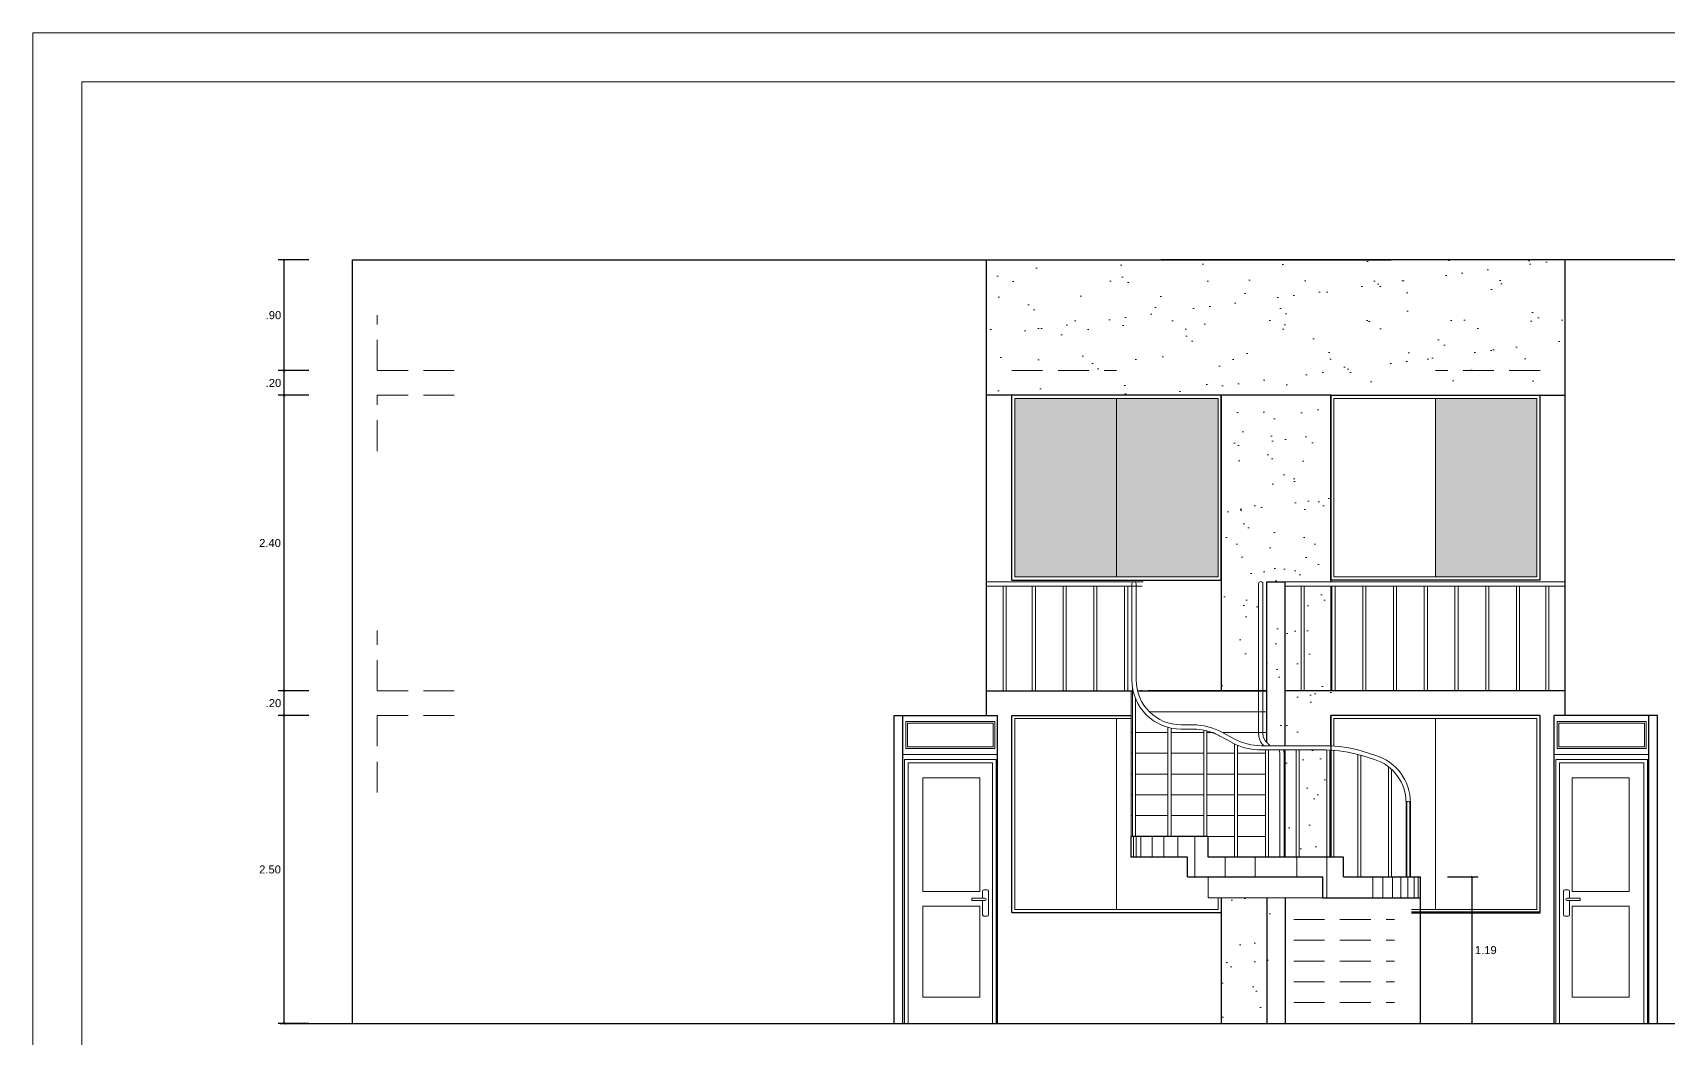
# Model space of a CAD drawing. Header units: millimetres. Extents: x 2033 to 2295, y 1536 to 1691.
# Drawn here: x 2274.78 to 2288.07, y 1590.29 to 1598.45 of the extents above; entities that cross this region are included whole.
import ezdxf

# ---------------------------------------------------------------- set-up
doc = ezdxf.new("R2010")
doc.units = ezdxf.units.MM
doc.linetypes.add('RAYITAS', pattern=[0.375, 0.25, -0.125])
doc.layers.get('Defpoints').update_dxf_attribs({"color": 164})
for name, color, linetype, lineweight in [('cotas', 251, 'Continuous', 15), ('cut wood', 26, 'Continuous', 20), ('Detalles', 245, 'Continuous', 13), ('muro bajo', 61, 'Continuous', 30), ('muroalto', 12, 'Continuous', 50), ('murolejos', 73, 'Continuous', 18), ('MUROS BAJOS', 80, 'Continuous', 25), ('Puertas y ventanas', 163, 'Continuous', 5), ('Texturas', 8, 'Continuous', 0)]:
    doc.layers.add(name, color=color, linetype=linetype, lineweight=lineweight)
doc.styles.get("Standard").update_dxf_attribs({"font": 'arial.ttf'})
doc.dimstyles.new('Aritek', dxfattribs={"dimtxt": 0.065, "dimasz": 0.02, "dimexe": 0.05, "dimexo": 0.15, "dimgap": 0.03, "dimtad": 2, "dimtih": 1, "dimtoh": 1, "dimzin": 4, "dimdsep": 46, "dimtxsty": 'Standard', "dimblk": 'ARCHTICK', "dimcen": 0.1, "dimclrt": 7, "dimadec": 0, "dimazin": 0, "dimtfac": 1, "dimtmove": 2, "dimatfit": 1, "dimldrblk": 'DOTSMALL', "dimfxl": 0.2, "dimfxlon": 1, "dimarcsym": 0})

# ---------------------------------------------------------------- blocks, each defined once
blk = doc.blocks.new('_ArchTick')
at = {"color": 0, "linetype": 'ByBlock', "const_width": 0.15}
blk.add_lwpolyline([(-0.5, -0.5), (0.5, 0.5)], dxfattribs=at)
blk = doc.blocks.new('*D538')
at = {"layer": 'cotas', "color": 0, "linetype": 'Continuous', "lineweight": -2, "transparency": 16777216}
for p, q in [((2277.027, 1592.911), (2276.777, 1592.911)), ((2276.827, 1590.411), (2276.827, 1592.911)), ((2277.027, 1590.411), (2276.777, 1590.411))]:
    blk.add_line(p, q, dxfattribs=at)
at = {"layer": 'Defpoints', "color": 0, "linetype": 'Continuous', "transparency": 16777216}
for p in [(2276.827, 1592.911), (2277.583, 1592.911), (2277.383, 1590.411)]:
    blk.add_point(p, dxfattribs=at)
at = {"layer": 'cotas', "color": 0, "linetype": 'Continuous', "lineweight": -2, "transparency": 16777216, "xscale": 0.02, "yscale": 0.02, "zscale": 0.02}
for p, rotation in [((2276.827, 1592.911), 90), ((2276.827, 1590.411), 270)]:
    blk.add_blockref('_ArchTick', p, dxfattribs=dict(at, rotation=rotation))
at = {"layer": 'cotas', "color": 7, "linetype": 'Continuous', "transparency": 16777216, "insert": (2276.712, 1591.661), "char_height": 0.065, "attachment_point": 5}
blk.add_mtext('2.50', dxfattribs=at)
blk = doc.blocks.new('_DotSmall')
at = {"color": 0, "linetype": 'ByBlock', "const_width": 0.5}
blk.add_lwpolyline([(-0.0625, 0, 1), (0.0625, 0, 1)], format="xyb", close=True, dxfattribs=at)
blk = doc.blocks.new('*D539')
at = {"layer": 'cotas', "color": 0, "linetype": 'Continuous', "lineweight": -2, "transparency": 16777216}
for p, q in [((2277.027, 1593.111), (2276.777, 1593.111)), ((2276.827, 1592.911), (2276.827, 1593.111)), ((2277.027, 1592.911), (2276.777, 1592.911))]:
    blk.add_line(p, q, dxfattribs=at)
at = {"layer": 'Defpoints', "color": 0, "linetype": 'Continuous', "transparency": 16777216}
for p in [(2276.827, 1593.111), (2277.583, 1593.111), (2277.583, 1592.911)]:
    blk.add_point(p, dxfattribs=at)
at = {"layer": 'cotas', "color": 0, "linetype": 'Continuous', "lineweight": -2, "transparency": 16777216, "xscale": 0.02, "yscale": 0.02, "zscale": 0.02}
for p, rotation in [((2276.827, 1593.111), 90), ((2276.827, 1592.911), 270)]:
    blk.add_blockref('_ArchTick', p, dxfattribs=dict(at, rotation=rotation))
at = {"layer": 'cotas', "color": 7, "linetype": 'Continuous', "transparency": 16777216, "insert": (2276.74, 1593.011), "char_height": 0.065, "attachment_point": 5}
blk.add_mtext('.20', dxfattribs=at)
blk = doc.blocks.new('*D540')
at = {"layer": 'cotas', "color": 0, "linetype": 'Continuous', "lineweight": -2, "transparency": 16777216}
for p, q in [((2277.027, 1595.511), (2276.777, 1595.511)), ((2276.827, 1593.111), (2276.827, 1595.511)), ((2277.027, 1593.111), (2276.777, 1593.111))]:
    blk.add_line(p, q, dxfattribs=at)
at = {"layer": 'Defpoints', "color": 0, "linetype": 'Continuous', "transparency": 16777216}
for p in [(2276.827, 1595.511), (2277.583, 1595.511), (2277.583, 1593.111)]:
    blk.add_point(p, dxfattribs=at)
at = {"layer": 'cotas', "color": 0, "linetype": 'Continuous', "lineweight": -2, "transparency": 16777216, "xscale": 0.02, "yscale": 0.02, "zscale": 0.02}
for p, rotation in [((2276.827, 1595.511), 90), ((2276.827, 1593.111), 270)]:
    blk.add_blockref('_ArchTick', p, dxfattribs=dict(at, rotation=rotation))
at = {"layer": 'cotas', "color": 7, "linetype": 'Continuous', "transparency": 16777216, "insert": (2276.712, 1594.311), "char_height": 0.065, "attachment_point": 5}
blk.add_mtext('2.40', dxfattribs=at)
blk = doc.blocks.new('*D541')
at = {"layer": 'cotas', "color": 0, "linetype": 'Continuous', "lineweight": -2, "transparency": 16777216}
for p, q in [((2277.027, 1595.711), (2276.777, 1595.711)), ((2276.827, 1595.511), (2276.827, 1595.711)), ((2277.027, 1595.511), (2276.777, 1595.511))]:
    blk.add_line(p, q, dxfattribs=at)
at = {"layer": 'Defpoints', "color": 0, "linetype": 'Continuous', "transparency": 16777216}
for p in [(2276.827, 1595.711), (2277.583, 1595.711), (2277.583, 1595.511)]:
    blk.add_point(p, dxfattribs=at)
at = {"layer": 'cotas', "color": 0, "linetype": 'Continuous', "lineweight": -2, "transparency": 16777216, "xscale": 0.02, "yscale": 0.02, "zscale": 0.02}
for p, rotation in [((2276.827, 1595.711), 90), ((2276.827, 1595.511), 270)]:
    blk.add_blockref('_ArchTick', p, dxfattribs=dict(at, rotation=rotation))
at = {"layer": 'cotas', "color": 7, "linetype": 'Continuous', "transparency": 16777216, "insert": (2276.74, 1595.611), "char_height": 0.065, "attachment_point": 5}
blk.add_mtext('.20', dxfattribs=at)
blk = doc.blocks.new('*D542')
at = {"layer": 'cotas', "color": 0, "linetype": 'Continuous', "lineweight": -2, "transparency": 16777216}
for p, q in [((2277.027, 1596.611), (2276.777, 1596.611)), ((2276.827, 1595.711), (2276.827, 1596.611)), ((2277.027, 1595.711), (2276.777, 1595.711))]:
    blk.add_line(p, q, dxfattribs=at)
at = {"layer": 'Defpoints', "color": 0, "linetype": 'Continuous', "transparency": 16777216}
for p in [(2276.827, 1596.611), (2277.383, 1596.611), (2277.583, 1595.711)]:
    blk.add_point(p, dxfattribs=at)
at = {"layer": 'cotas', "color": 0, "linetype": 'Continuous', "lineweight": -2, "transparency": 16777216, "xscale": 0.02, "yscale": 0.02, "zscale": 0.02}
for p, rotation in [((2276.827, 1596.611), 90), ((2276.827, 1595.711), 270)]:
    blk.add_blockref('_ArchTick', p, dxfattribs=dict(at, rotation=rotation))
at = {"layer": 'cotas', "color": 7, "linetype": 'Continuous', "transparency": 16777216, "insert": (2276.74, 1596.161), "char_height": 0.065, "attachment_point": 5}
blk.add_mtext('.90', dxfattribs=at)
blk = doc.blocks.new('*D543')
at = {"layer": 'cotas', "color": 0, "linetype": 'Continuous', "lineweight": -2, "transparency": 16777216}
for p, q in [((2286.276, 1591.601), (2286.526, 1591.601)), ((2286.476, 1590.411), (2286.476, 1591.601)), ((2286.276, 1590.411), (2286.526, 1590.411))]:
    blk.add_line(p, q, dxfattribs=at)
at = {"layer": 'Defpoints', "color": 0, "linetype": 'Continuous', "transparency": 16777216}
for p in [(2285.983, 1591.601), (2286.476, 1591.601), (2285.983, 1590.411)]:
    blk.add_point(p, dxfattribs=at)
at = {"layer": 'cotas', "color": 0, "linetype": 'Continuous', "lineweight": -2, "transparency": 16777216, "xscale": 0.02, "yscale": 0.02, "zscale": 0.02}
for p, rotation in [((2286.476, 1591.601), 90), ((2286.476, 1590.411), 270)]:
    blk.add_blockref('_ArchTick', p, dxfattribs=dict(at, rotation=rotation))
at = {"layer": 'cotas', "color": 7, "linetype": 'Continuous', "transparency": 16777216, "insert": (2286.588, 1591.006), "char_height": 0.065, "attachment_point": 5}
blk.add_mtext('1.19', dxfattribs=at)

msp = doc.modelspace()

# ---------------------------------------------------------------- hatches: boundary and pattern name
at = {"layer": 'Detalles', "linetype": 'Continuous'}
h = msp.add_hatch(color=256, dxfattribs=at)
h.dxf.hatch_style = 1
h.set_gradient(color1=(127, 191, 255), one_color=1, tint=1, name='CYLINDER')
h.paths.add_polyline_path([(2283.588, 1595.486), (2284.413, 1595.486), (2284.413, 1594.036), (2283.588, 1594.036)])
h.paths.add_polyline_path([(2282.763, 1595.486), (2283.588, 1595.486), (2283.588, 1594.036), (2282.763, 1594.036)])
h = msp.add_hatch(color=256, dxfattribs=at)
h.dxf.hatch_style = 1
h.set_gradient(color1=(127, 191, 255), one_color=1, tint=1, name='CYLINDER')
h.paths.add_polyline_path([(2285.353, 1594.036), (2286.178, 1594.036), (2286.178, 1595.486), (2285.353, 1595.486)], flags=17)
h.paths.add_polyline_path([(2287.003, 1595.486), (2285.353, 1595.486), (2285.353, 1594.036), (2287.003, 1594.036)])
at = {"layer": 'Texturas', "linetype": 'Continuous'}
h = msp.add_hatch(dxfattribs=at)
h.set_pattern_fill('AR-SAND', color=256, scale=0.01)
h.set_pattern_definition([(37.5, (78.58836, -18.65736), (-0.016000313, 0.48941324), [0, -0.38608, 0, -0.4318, 0, -0.41275]), (7.5, (78.58836, -18.65736), (0.44952328, 0.7168251), [0, -0.20828, 0, -0.34798, 0, -0.13335]), (327.5, (78.27594, -18.65736), (0.79099237, 0.001437185), [0, -0.127, 0, -0.4572, 0, -0.5969]), (317.5, (78.27594, -18.65736), (0.76355645, 0.22292932), [0, -0.0635, 0, -0.29972, 0, -0.3429])])
h.paths.add_polyline_path([(2285.328, 1595.511), (2285.82, 1595.511), (2287.028, 1595.511), (2287.233, 1595.511), (2287.233, 1596.611), (2287.028, 1596.611), (2283.947, 1596.611), (2282.738, 1596.611), (2282.533, 1596.611), (2282.533, 1595.511), (2282.738, 1595.511)])
h = msp.add_hatch(dxfattribs=at)
h.set_pattern_fill('AR-SAND', color=256, scale=0.008)
h.set_pattern_definition([(37.5, (96.57347, 5.96247), (-0.01280025, 0.39153059), [0, -0.308864, 0, -0.34544, 0, -0.3302]), (7.5, (96.57347, 5.9625), (0.35961863, 0.57346008), [0, -0.166624, 0, -0.278384, 0, -0.10668]), (327.5, (96.32353, 5.96247), (0.632793896, 0.001149748), [0, -0.1016, 0, -0.36576, 0, -0.47752]), (317.5, (96.32353, 5.9625), (0.61084516, 0.17834346), [0, -0.0508, 0, -0.239776, 0, -0.27432])])
edge = h.paths.add_edge_path()
edge.add_line((2285.334, 1595.511), (2284.444, 1595.511))
edge.add_line((2284.444, 1595.511), (2284.438, 1593.111))
edge.add_line((2284.438, 1593.111), (2284.838, 1593.111))
edge.add_line((2284.838, 1593.111), (2284.838, 1593.981))
edge.add_arc((2284.855, 1593.981), 0.0175, 58.9973, 180, ccw=False)
edge.add_line((2284.864, 1593.996), (2285.328, 1593.996))
edge.add_line((2285.328, 1593.996), (2285.334, 1595.511))
h.paths.add_polyline_path([(2285.328, 1593.961), (2285.113, 1593.961), (2285.113, 1593.111), (2285.328, 1593.111)], flags=17)
h.paths.add_polyline_path([(2285.088, 1593.961), (2284.873, 1593.961), (2284.873, 1593.111), (2284.894, 1593.111), (2285.088, 1593.111)], flags=17)
edge = h.paths.add_edge_path()
edge.add_line((2285.328, 1593.111), (2285.113, 1593.111))
edge.add_line((2285.113, 1593.111), (2284.883, 1593.111))
edge.add_line((2284.883, 1593.111), (2284.883, 1592.719))
edge.add_arc((2284.973, 1592.764), 0.1, 206.7898, 231.7774)
edge.add_arc((2284.849, 1592.606), 0.1, 36.6998, 51.7774, ccw=False)
edge.add_line((2284.929, 1592.666), (2285.287, 1592.666))
edge.add_arc((2285.287, 1591.666), 1, 87.6366, 90, ccw=False)
edge.add_line((2285.328, 1592.665), (2285.328, 1593.111))
edge = h.paths.add_edge_path()
edge.add_arc((2285.287, 1591.666), 0.965, 89.4399, 90)
edge.add_line((2285.287, 1592.631), (2285.072, 1592.631))
edge.add_line((2285.072, 1592.631), (2285.072, 1591.761))
edge.add_line((2285.072, 1591.761), (2285.296, 1591.761))
edge.add_line((2285.296, 1591.761), (2285.296, 1592.631))
edge = h.paths.add_edge_path()
edge.add_line((2285.047, 1592.631), (2284.946, 1592.631))
edge.add_arc((2284.849, 1592.606), 0.1, 0, 14.3369, ccw=False)
edge.add_line((2284.949, 1592.606), (2284.949, 1591.761))
edge.add_line((2284.949, 1591.761), (2285.047, 1591.761))
edge.add_line((2285.047, 1591.761), (2285.047, 1592.631))
h.paths.add_polyline_path([(2284.883, 1591.432), (2284.438, 1591.432), (2284.438, 1591.311), (2284.438, 1590.411), (2284.883, 1590.411)])

# ---------------------------------------------------------------- linework, layer by layer
at = {"layer": 'cut wood', "linetype": 'Continuous'}
for points in [[(2294.784, 1598.455), (2294.784, 1570.455), (2274.784, 1570.455), (2274.784, 1598.455)], [(2294.384, 1598.055), (2294.384, 1570.855), (2275.184, 1570.855), (2275.184, 1598.055)]]:
    msp.add_lwpolyline(points, close=True, dxfattribs=at)
at = {"layer": 'Detalles', "linetype": 'Continuous'}
for p, q in [((2283.588, 1594.036), (2283.588, 1595.486)), ((2286.178, 1594.036), (2286.178, 1595.486)), ((2282.533, 1593.996), (2283.805, 1593.996)), ((2282.533, 1593.961), (2283.796, 1593.961)), ((2287.233, 1593.996), (2284.958, 1593.996)), ((2287.233, 1593.961), (2284.958, 1593.961)), ((2283.588, 1592.886), (2283.588, 1591.336)), ((2284.113, 1592.835), (2284.208, 1592.835)), ((2286.178, 1592.886), (2286.178, 1591.336)), ((2284.113, 1592.8), (2284.196, 1592.8)), ((2284.208, 1592.8), (2284.196, 1592.8)), ((2284.374, 1592.773), (2284.527, 1592.691)), ((2284.444, 1592.775), (2284.544, 1592.722)), ((2285.287, 1592.666), (2284.764, 1592.666)), ((2285.287, 1592.631), (2284.764, 1592.631)), ((2285.573, 1592.588), (2285.684, 1592.554)), ((2285.583, 1592.621), (2285.694, 1592.587)), ((2285.94, 1592.205), (2285.94, 1591.601))]:
    msp.add_line(p, q, dxfattribs=at)
at = {"layer": 'Detalles'}
for p, q in [((2282.666, 1593.111), (2282.666, 1593.961)), ((2282.691, 1593.111), (2282.691, 1593.961)), ((2282.904, 1593.111), (2282.904, 1593.961)), ((2282.929, 1593.111), (2282.929, 1593.961)), ((2283.154, 1593.111), (2283.154, 1593.961)), ((2283.179, 1593.111), (2283.179, 1593.961)), ((2283.404, 1593.111), (2283.404, 1593.961)), ((2283.404, 1593.111), (2283.404, 1593.961)), ((2283.429, 1593.111), (2283.429, 1593.961)), ((2283.429, 1593.111), (2283.429, 1593.961)), ((2283.654, 1593.111), (2283.654, 1593.961)), ((2283.654, 1593.111), (2283.654, 1593.961)), ((2283.679, 1593.111), (2283.679, 1593.961)), ((2283.679, 1593.111), (2283.679, 1593.961)), ((2283.713, 1593.2), (2283.713, 1593.981)), ((2283.748, 1593.2), (2283.748, 1593.981)), ((2284.742, 1592.764), (2284.742, 1593.981)), ((2284.777, 1592.764), (2284.777, 1593.981)), ((2285.088, 1593.111), (2285.088, 1593.961)), ((2285.113, 1593.111), (2285.113, 1593.961)), ((2285.338, 1593.111), (2285.338, 1593.961)), ((2285.363, 1593.111), (2285.363, 1593.961)), ((2285.588, 1593.111), (2285.588, 1593.961)), ((2285.588, 1593.111), (2285.588, 1593.961)), ((2285.613, 1593.111), (2285.613, 1593.961)), ((2285.613, 1593.111), (2285.613, 1593.961)), ((2285.838, 1593.111), (2285.838, 1593.961)), ((2285.863, 1593.111), (2285.863, 1593.961)), ((2286.088, 1593.111), (2286.088, 1593.961)), ((2286.088, 1593.111), (2286.088, 1593.961)), ((2286.113, 1593.111), (2286.113, 1593.961)), ((2286.113, 1593.111), (2286.113, 1593.961)), ((2286.337, 1593.111), (2286.337, 1593.961)), ((2286.337, 1593.111), (2286.337, 1593.961)), ((2286.362, 1593.111), (2286.362, 1593.961)), ((2286.362, 1593.111), (2286.362, 1593.961)), ((2286.588, 1593.111), (2286.588, 1593.961)), ((2286.613, 1593.111), (2286.613, 1593.961)), ((2286.837, 1593.111), (2286.837, 1593.961)), ((2286.862, 1593.111), (2286.862, 1593.961)), ((2287.076, 1593.111), (2287.076, 1593.961)), ((2287.101, 1593.111), (2287.101, 1593.961)), ((2283.717, 1591.93), (2283.717, 1593.142)), ((2283.742, 1591.93), (2283.742, 1593.049)), ((2284.006, 1591.93), (2284.006, 1592.814)), ((2284.031, 1591.93), (2284.031, 1592.808)), ((2284.297, 1591.93), (2284.297, 1592.791)), ((2284.322, 1591.93), (2284.322, 1592.785)), ((2284.546, 1591.761), (2284.546, 1592.681)), ((2284.571, 1591.761), (2284.571, 1592.67)), ((2284.797, 1591.761), (2284.797, 1592.631)), ((2284.822, 1591.761), (2284.822, 1592.631)), ((2284.914, 1591.761), (2284.914, 1592.606)), ((2284.949, 1591.761), (2284.949, 1592.606)), ((2285.047, 1591.761), (2285.047, 1592.631)), ((2285.072, 1591.761), (2285.072, 1592.631)), ((2285.296, 1591.761), (2285.296, 1592.631)), ((2285.321, 1591.761), (2285.321, 1592.631)), ((2285.547, 1591.601), (2285.547, 1592.596)), ((2285.572, 1591.601), (2285.572, 1592.588)), ((2285.797, 1591.601), (2285.797, 1592.495)), ((2285.822, 1591.601), (2285.822, 1592.474)), ((2285.945, 1591.601), (2285.945, 1592.204)), ((2285.97, 1591.601), (2285.97, 1592.204)), ((2285.975, 1591.601), (2285.975, 1592.205))]:
    msp.add_line(p, q, dxfattribs=at)
at = {"layer": 'Detalles', "linetype": 'Continuous'}
for points in [[(2284.413, 1594.036), (2282.763, 1594.036), (2282.763, 1595.486), (2284.413, 1595.486)], [(2285.353, 1594.036), (2287.003, 1594.036), (2287.003, 1595.486), (2285.353, 1595.486)]]:
    msp.add_lwpolyline(points, close=True, dxfattribs=at)
for points in [[(2283.708, 1592.886), (2282.763, 1592.886), (2282.763, 1591.336), (2284.413, 1591.336), (2284.413, 1591.432)], [(2285.353, 1592.664), (2285.353, 1592.886), (2287.003, 1592.886), (2287.003, 1591.336), (2285.983, 1591.336)], [(2285.353, 1591.761), (2285.353, 1592.629)]]:
    msp.add_lwpolyline(points, dxfattribs=at)
for centre, radius, start, end in [((2283.73, 1593.981), 0.0175, 0, 180), ((2284.76, 1593.981), 0.0175, 0, 180), ((2284.113, 1593.2), 0.4, 180, 270), ((2284.113, 1593.2), 0.365, 180, 270), ((2284.208, 1592.335), 0.5, 61.7586, 90), ((2284.208, 1592.335), 0.465, 61.7586, 90), ((2284.764, 1593.131), 0.465, 241.7586, 270), ((2284.877, 1592.764), 0.135, 180, 226.1526), ((2284.877, 1592.764), 0.1, 180, 231.7774), ((2284.764, 1593.131), 0.5, 241.7586, 270), ((2284.754, 1592.606), 0.1, 36.6998, 51.7774), ((2284.849, 1592.606), 0.065, 0, 22.393), ((2284.849, 1592.606), 0.1, 0, 14.3369), ((2285.287, 1591.666), 1, 72.7658, 90), ((2285.287, 1591.666), 0.965, 72.7658, 90), ((2285.575, 1592.205), 0.4, 360, 72.7658), ((2285.575, 1592.205), 0.365, 360, 72.7658), ((2285.957, 1592.204), 0.0125, 0, 180)]:
    msp.add_arc(centre, radius, start, end, dxfattribs=at)
at = {"layer": 'muro bajo', "linetype": 'Continuous'}
for p, q in [((2277.383, 1596.611), (2282.738, 1596.611)), ((2277.383, 1590.411), (2277.383, 1596.611)), ((2282.533, 1592.911), (2282.533, 1596.611)), ((2292.383, 1596.611), (2287.028, 1596.611)), ((2287.233, 1592.911), (2287.233, 1596.611)), ((2282.738, 1595.511), (2282.533, 1595.511)), ((2282.738, 1594.011), (2282.738, 1595.511)), ((2285.328, 1595.511), (2282.738, 1595.511)), ((2284.438, 1594.011), (2284.438, 1595.511)), ((2285.328, 1594.011), (2285.328, 1595.511)), ((2285.328, 1595.511), (2287.028, 1595.511)), ((2287.028, 1594.011), (2287.028, 1595.511)), ((2287.028, 1595.511), (2287.233, 1595.511)), ((2282.738, 1594.011), (2284.438, 1594.011)), ((2284.808, 1593.996), (2284.958, 1593.996)), ((2284.808, 1592.691), (2284.808, 1593.996)), ((2284.958, 1592.666), (2284.958, 1593.996)), ((2287.028, 1594.011), (2285.328, 1594.011)), ((2282.533, 1593.111), (2283.723, 1593.111)), ((2283.759, 1593.111), (2284.808, 1593.111)), ((2283.796, 1593.111), (2283.783, 1593.111)), ((2284.808, 1593.111), (2283.842, 1593.111)), ((2284.808, 1592.691), (2284.808, 1593.111)), ((2287.233, 1593.111), (2284.958, 1593.111)), ((2281.783, 1592.911), (2282.622, 1592.911)), ((2281.783, 1590.411), (2281.783, 1592.911)), ((2281.853, 1590.411), (2281.853, 1592.911)), ((2282.622, 1590.411), (2282.622, 1592.911)), ((2282.738, 1592.911), (2283.708, 1592.911)), ((2282.738, 1591.311), (2282.738, 1592.911)), ((2287.028, 1592.911), (2285.328, 1592.911)), ((2285.328, 1592.665), (2285.328, 1592.911)), ((2285.328, 1592.911), (2285.328, 1591.761)), ((2287.028, 1591.311), (2287.028, 1592.911)), ((2287.983, 1592.911), (2287.144, 1592.911)), ((2287.144, 1590.411), (2287.144, 1592.911)), ((2287.913, 1590.411), (2287.913, 1592.911)), ((2287.983, 1590.411), (2287.983, 1592.911)), ((2284.958, 1591.761), (2284.958, 1592.631)), ((2285.328, 1591.761), (2285.328, 1592.63)), ((2284.333, 1591.93), (2283.708, 1591.93)), ((2283.708, 1591.761), (2283.708, 1591.93)), ((2284.333, 1591.761), (2284.333, 1591.93)), ((2284.165, 1591.761), (2283.708, 1591.761)), ((2284.165, 1591.601), (2284.165, 1591.761)), ((2285.433, 1591.761), (2284.333, 1591.761)), ((2285.433, 1591.601), (2285.433, 1591.761)), ((2284.165, 1591.601), (2285.265, 1591.601)), ((2285.265, 1591.432), (2285.265, 1591.601)), ((2285.433, 1591.601), (2286.058, 1591.601)), ((2286.058, 1590.411), (2286.058, 1591.601)), ((2284.438, 1591.432), (2284.438, 1591.311)), ((2284.808, 1591.432), (2284.808, 1590.411)), ((2284.958, 1591.432), (2284.958, 1590.411)), ((2285.265, 1591.432), (2286.058, 1591.432)), ((2282.738, 1591.311), (2284.438, 1591.311)), ((2276.794, 1590.411), (2282.622, 1590.411)), ((2287.144, 1590.411), (2293.25, 1590.411))]:
    msp.add_line(p, q, dxfattribs=at)
at = {"layer": 'muroalto', "linetype": 'Continuous'}
msp.add_line((2287.028, 1591.311), (2285.983, 1591.311), dxfattribs=at)
at = {"layer": 'murolejos', "linetype": 'Continuous'}
for p, q in [((2283.708, 1591.93), (2283.708, 1593.111)), ((2283.891, 1592.942), (2283.854, 1592.942)), ((2284.808, 1592.942), (2283.891, 1592.942)), ((2283.717, 1592.773), (2283.708, 1592.773)), ((2284.006, 1592.773), (2283.742, 1592.773)), ((2284.297, 1592.773), (2284.031, 1592.773)), ((2284.374, 1592.773), (2284.322, 1592.773)), ((2284.808, 1592.773), (2284.448, 1592.773)), ((2283.717, 1592.604), (2283.708, 1592.604)), ((2284.006, 1592.604), (2283.742, 1592.604)), ((2284.297, 1592.604), (2284.031, 1592.604)), ((2284.546, 1592.604), (2284.322, 1592.604)), ((2284.797, 1592.604), (2284.571, 1592.604)), ((2283.717, 1592.436), (2283.708, 1592.436)), ((2284.006, 1592.436), (2283.742, 1592.436)), ((2284.297, 1592.436), (2284.031, 1592.436)), ((2284.546, 1592.436), (2284.322, 1592.436)), ((2284.797, 1592.436), (2284.571, 1592.436)), ((2283.717, 1592.267), (2283.708, 1592.267)), ((2284.006, 1592.267), (2283.742, 1592.267)), ((2284.297, 1592.267), (2284.031, 1592.267)), ((2284.546, 1592.267), (2284.322, 1592.267)), ((2284.797, 1592.267), (2284.571, 1592.267)), ((2283.717, 1592.098), (2283.708, 1592.098)), ((2284.006, 1592.098), (2283.742, 1592.098)), ((2284.297, 1592.098), (2284.031, 1592.098)), ((2284.546, 1592.098), (2284.322, 1592.098)), ((2284.797, 1592.098), (2284.571, 1592.098)), ((2284.333, 1591.93), (2284.546, 1591.93)), ((2284.571, 1591.93), (2284.797, 1591.93)), ((2284.333, 1591.432), (2284.333, 1591.601)), ((2284.333, 1591.432), (2285.265, 1591.432))]:
    msp.add_line(p, q, dxfattribs=at)
at = {"layer": 'MUROS BAJOS', "linetype": 'Continuous'}
for p, q in [((2282.738, 1596.611), (2285.82, 1596.611)), ((2287.028, 1596.611), (2283.947, 1596.611)), ((2284.438, 1595.511), (2284.438, 1593.111)), ((2285.328, 1595.511), (2285.328, 1593.996)), ((2285.328, 1593.961), (2285.328, 1593.111)), ((2284.438, 1591.311), (2284.438, 1590.411)), ((2282.622, 1590.411), (2287.186, 1590.411))]:
    msp.add_line(p, q, dxfattribs=at)
at = {"layer": 'Puertas y ventanas'}
for p, q in [((2281.853, 1590.411), (2281.853, 1592.911)), ((2281.876, 1592.862), (2282.6, 1592.862)), ((2281.876, 1592.862), (2281.876, 1592.643)), ((2281.889, 1592.849), (2282.586, 1592.849)), ((2281.889, 1592.849), (2281.889, 1592.656)), ((2282.586, 1592.849), (2282.586, 1592.656)), ((2282.6, 1592.862), (2282.6, 1592.643)), ((2282.622, 1590.411), (2282.622, 1592.911)), ((2287.144, 1590.411), (2287.144, 1592.911)), ((2287.891, 1592.862), (2287.167, 1592.862)), ((2287.167, 1592.862), (2287.167, 1592.643)), ((2287.877, 1592.849), (2287.18, 1592.849)), ((2287.18, 1592.849), (2287.18, 1592.656)), ((2287.877, 1592.849), (2287.877, 1592.656)), ((2287.891, 1592.862), (2287.891, 1592.643)), ((2287.913, 1590.411), (2287.913, 1592.911)), ((2282.622, 1592.594), (2281.853, 1592.594)), ((2282.622, 1592.594), (2281.853, 1592.594)), ((2282.6, 1592.643), (2281.876, 1592.643)), ((2282.586, 1592.656), (2281.889, 1592.656)), ((2287.144, 1592.594), (2287.913, 1592.594)), ((2287.144, 1592.594), (2287.913, 1592.594)), ((2287.167, 1592.643), (2287.891, 1592.643)), ((2287.18, 1592.656), (2287.877, 1592.656)), ((2282.61, 1592.555), (2281.866, 1592.555)), ((2281.866, 1590.411), (2281.866, 1592.555)), ((2282.581, 1592.526), (2281.895, 1592.526)), ((2281.895, 1590.411), (2281.895, 1592.526)), ((2282.581, 1590.411), (2282.581, 1592.526)), ((2282.61, 1590.411), (2282.61, 1592.555)), ((2287.157, 1590.411), (2287.157, 1592.555)), ((2287.157, 1592.555), (2287.901, 1592.555)), ((2287.186, 1590.411), (2287.186, 1592.526)), ((2287.186, 1592.526), (2287.872, 1592.526)), ((2287.872, 1590.411), (2287.872, 1592.526)), ((2287.901, 1590.411), (2287.901, 1592.555)), ((2282.477, 1592.406), (2282.015, 1592.406)), ((2282.015, 1591.483), (2282.015, 1592.406)), ((2282.477, 1591.483), (2282.477, 1592.406)), ((2287.29, 1592.406), (2287.752, 1592.406)), ((2287.29, 1591.483), (2287.29, 1592.406)), ((2287.752, 1591.483), (2287.752, 1592.406)), ((2287.29, 1591.539), (2287.29, 1591.519)), ((2282.5, 1591.486), (2282.5, 1591.429)), ((2282.538, 1591.496), (2282.51, 1591.496)), ((2287.229, 1591.496), (2287.257, 1591.496)), ((2287.267, 1591.486), (2287.267, 1591.429)), ((2282.015, 1590.623), (2282.015, 1591.363)), ((2282.477, 1590.623), (2282.477, 1591.363)), ((2287.29, 1590.623), (2287.29, 1591.363)), ((2287.752, 1590.623), (2287.752, 1591.363))]:
    msp.add_line(p, q, dxfattribs=at)
at = {"layer": 'Puertas y ventanas', "linetype": 'Continuous', "ltscale": 0.07}
for p, q in [((2282.015, 1591.483), (2282.477, 1591.483)), ((2287.752, 1591.483), (2287.29, 1591.483)), ((2282.015, 1591.363), (2282.477, 1591.363)), ((2287.752, 1591.363), (2287.29, 1591.363)), ((2282.015, 1590.623), (2282.477, 1590.623)), ((2287.752, 1590.623), (2287.29, 1590.623))]:
    msp.add_line(p, q, dxfattribs=at)
at = {"layer": 'Puertas y ventanas'}
for points in [[(2282.519, 1591.429), (2282.412, 1591.429), (2282.412, 1591.409), (2282.519, 1591.409, 1), (2282.519, 1591.429)], [(2282.5, 1591.409), (2282.5, 1591.293, 0.414214), (2282.51, 1591.283), (2282.538, 1591.283, 0.414214), (2282.548, 1591.293), (2282.548, 1591.486)], [(2287.267, 1591.409), (2287.267, 1591.293, -0.414214), (2287.257, 1591.283), (2287.229, 1591.283, -0.414214), (2287.219, 1591.293), (2287.219, 1591.486)], [(2287.248, 1591.429), (2287.354, 1591.429), (2287.354, 1591.409), (2287.248, 1591.409, -1), (2287.248, 1591.429)]]:
    msp.add_lwpolyline(points, format="xyb", dxfattribs=at)
for centre, start, end in [((2282.51, 1591.486), 90, 180), ((2282.538, 1591.486), 0, 90), ((2287.229, 1591.486), 90, 180), ((2287.257, 1591.486), 0, 90)]:
    msp.add_arc(centre, 0.01, start, end, dxfattribs=at)
at = {"layer": 'Texturas', "linetype": 'RAYITAS'}
for p, q in [((2277.583, 1595.711), (2277.583, 1596.161)), ((2277.583, 1595.711), (2278.209, 1595.711)), ((2282.738, 1595.711), (2283.588, 1595.711)), ((2287.028, 1595.711), (2286.178, 1595.711)), ((2277.583, 1595.511), (2278.209, 1595.511)), ((2277.583, 1595.058), (2277.583, 1595.511)), ((2284.438, 1595.511), (2283.947, 1595.511)), ((2285.328, 1595.511), (2285.82, 1595.511)), ((2277.583, 1593.111), (2277.583, 1593.601)), ((2277.583, 1593.111), (2278.209, 1593.111)), ((2277.583, 1592.911), (2278.209, 1592.911)), ((2277.583, 1592.286), (2277.583, 1592.911)), ((2285.028, 1591.255), (2285.847, 1591.255)), ((2285.028, 1591.086), (2285.847, 1591.086)), ((2285.028, 1590.917), (2285.847, 1590.917)), ((2285.028, 1590.749), (2285.847, 1590.749)), ((2285.028, 1590.58), (2285.847, 1590.58))]:
    msp.add_line(p, q, dxfattribs=at)
at = {"layer": 'Texturas', "linetype": 'Continuous'}
for p, q in [((2283.726, 1591.93), (2283.726, 1591.761)), ((2283.747, 1591.93), (2283.747, 1591.761)), ((2283.786, 1591.93), (2283.786, 1591.761)), ((2283.877, 1591.93), (2283.877, 1591.761)), ((2283.972, 1591.93), (2283.972, 1591.761)), ((2284.085, 1591.93), (2284.085, 1591.761)), ((2284.223, 1591.93), (2284.223, 1591.601)), ((2284.471, 1591.761), (2284.471, 1591.601)), ((2284.715, 1591.761), (2284.715, 1591.601)), ((2285.052, 1591.761), (2285.052, 1591.601)), ((2285.296, 1591.761), (2285.296, 1591.432)), ((2285.67, 1591.6), (2285.67, 1591.432)), ((2285.751, 1591.6), (2285.751, 1591.432)), ((2285.831, 1591.6), (2285.831, 1591.432)), ((2285.898, 1591.6), (2285.898, 1591.432)), ((2285.955, 1591.6), (2285.955, 1591.432)), ((2286.006, 1591.6), (2286.006, 1591.432)), ((2286.039, 1591.6), (2286.039, 1591.432))]:
    msp.add_line(p, q, dxfattribs=at)

# ---------------------------------------------------------------- dimensions: what is measured, and where the dimension line sits
at = {"layer": 'cotas', "linetype": 'Continuous'}
for base, p1, p2, picture, middle in [((2276.827, 1596.611), (2277.583, 1595.711), (2277.383, 1596.611), '*D542', (2276.74, 1596.161)), ((2276.827, 1595.711), (2277.583, 1595.511), (2277.583, 1595.711), '*D541', (2276.74, 1595.611)), ((2276.827, 1595.511), (2277.583, 1593.111), (2277.583, 1595.511), '*D540', (2276.712, 1594.311)), ((2276.827, 1593.111), (2277.583, 1592.911), (2277.583, 1593.111), '*D539', (2276.74, 1593.011)), ((2276.827, 1592.911), (2277.383, 1590.411), (2277.583, 1592.911), '*D538', (2276.712, 1591.661)), ((2286.476, 1591.601), (2285.983, 1590.411), (2285.983, 1591.601), '*D543', (2286.588, 1591.006))]:
    dim = msp.add_linear_dim(base=base, p1=p1, p2=p2, angle=90, dimstyle='Aritek', dxfattribs=at)
    dim.commit()
    dim.dimension.update_dxf_attribs({"geometry": picture, "text_midpoint": middle})

doc.saveas('drawing.dxf')
